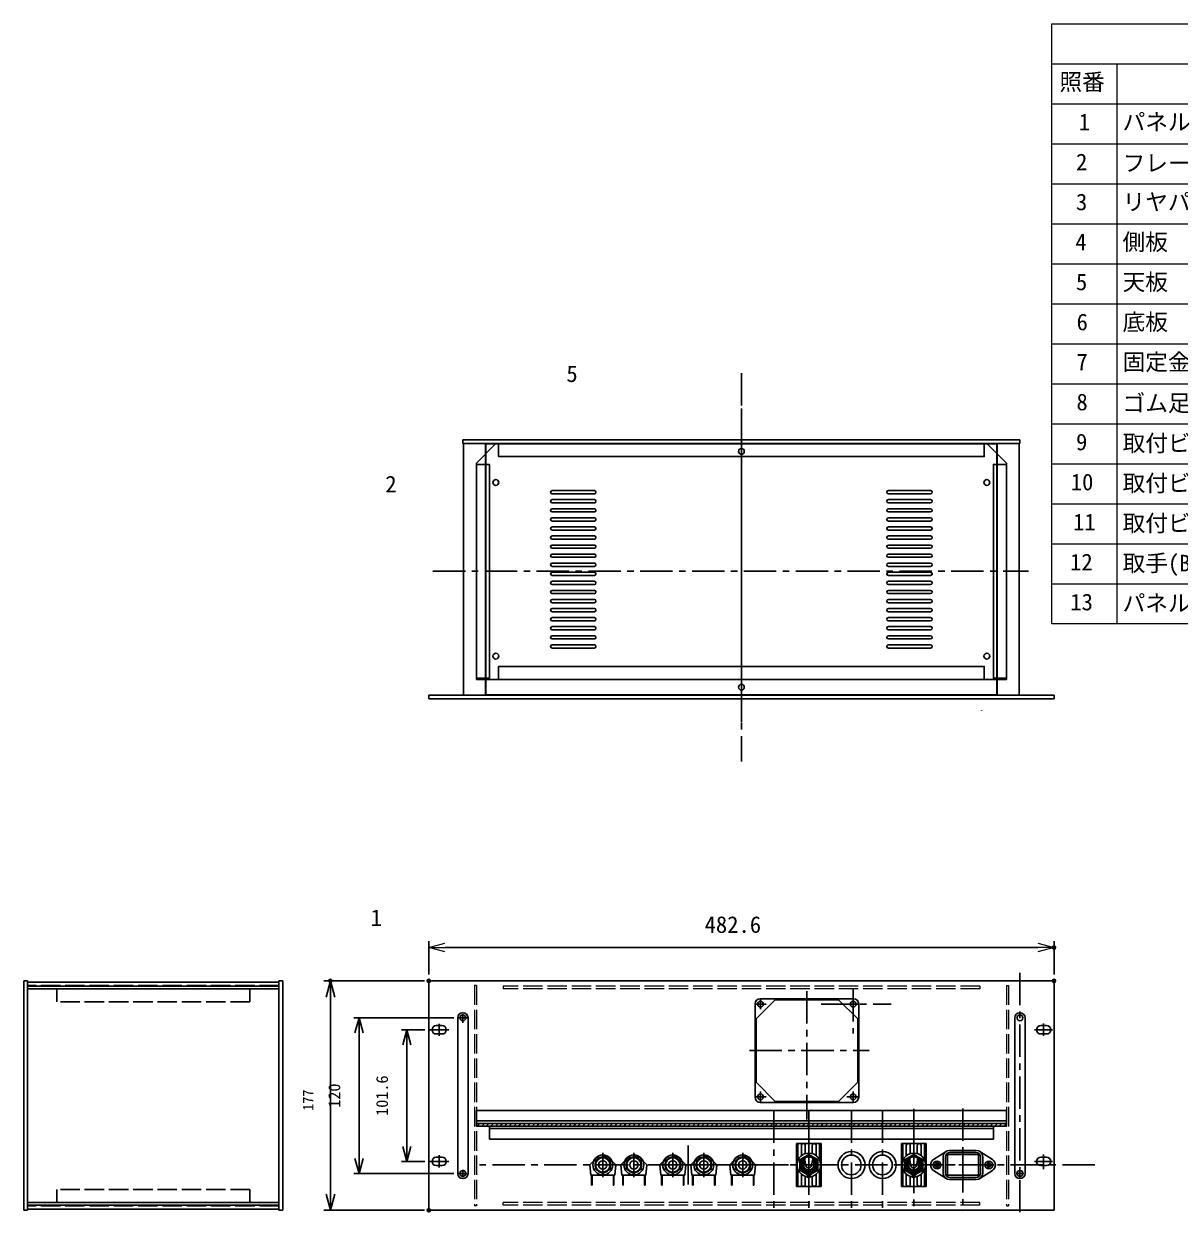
# Model space of a CAD drawing. Units: millimetres at full size, sheet at 1:5. Extents: x -1374 to 1275, y -1400 to 712.
# Drawn here: x -1027 to -135, y -217 to 700 of the extents above; entities that cross this region are included whole.
import ezdxf
from ezdxf.enums import TextEntityAlignment as Align

# ---------------------------------------------------------------- set-up
doc = ezdxf.new("R2010")
doc.units = ezdxf.units.MM
doc.header["$LTSCALE"] = 5
doc.header["$PDMODE"] = 32
doc.header["$PDSIZE"] = 2.5
for name, pattern in [('CHAIN1', [8, 5, -1, 1, -1]), ('DASHED1', [1.8, 1.2, -0.6]), ('USER3', [3.75, 3, -0.75])]:
    doc.linetypes.add(name, pattern=pattern)
doc.layers.add('0-0_0', color=7, linetype='Continuous', lineweight=18)
doc.layers.add('0-A_ﾌﾛﾝﾄﾊ_ﾈﾙ0', color=7, linetype='USER3', lineweight=18)
for name, color, linetype in [('0-1_寸法', 4, 'Continuous'), ('0-5_ﾌﾛﾝﾄﾊ_ﾈﾙ', 3, 'Continuous'), ('0-6_ﾌﾚ_ﾑ', 3, 'Continuous'), ('0-7_ﾘﾔﾊ_ﾈﾙ', 3, 'Continuous'), ('0-9_ﾌﾚ_ﾑ0', 7, 'USER3'), ('0-C_天板', 3, 'Continuous'), ('0-D_固定金具', 3, 'Continuous'), ('0-E_側板0', 7, 'USER3'), ('1-B_取手', 3, 'Continuous'), ('C-0', 3, 'Continuous'), ('C-1', 3, 'Continuous'), ('C-4', 3, 'Continuous'), ('C-C', 4, 'CHAIN1'), ('D-0', 4, 'Continuous')]:
    doc.layers.add(name, color=color, linetype=linetype)
doc.styles.add('ＭＳ ゴシック', font='')
doc.styles.get('ＭＳ ゴシック').set_extended_font_data('MS Gothic')

# ---------------------------------------------------------------- blocks, each defined once
blk = doc.blocks.new('80mmFAN1')
at = {"layer": 'C-0', "color": 4, "linetype": 'CHAIN1'}
for p, q in [((0, 45.98), (0, -53.205)), ((-35.75, 40.068), (-35.75, 31.858)), ((35.75, 40.068), (35.75, 31.858)), ((-40.068, 35.75), (-31.529, 35.75)), ((30.872, 35.75), (39.411, 35.75)), ((-44.338, 0), (47.951, 0)), ((-40.068, -35.75), (-31.529, -35.75)), ((-35.75, -31.529), (-35.75, -39.411)), ((30.872, -35.75), (39.411, -35.75)), ((35.75, -31.529), (35.75, -39.411))]:
    blk.add_line(p, q, dxfattribs=at)
at = {"layer": 'C-0'}
for p, q in [((36, 40), (-36, 40)), ((-40, -36), (-40, 36)), ((40, 36), (40, -36)), ((-39.25, -24.39), (-39.25, 24.39)), ((39.25, 24.39), (39.25, -24.39)), ((-39.25, -24.39), (-24.39, -39.25)), ((39.25, -24.39), (24.39, -39.25)), ((36, -40), (-36, -40)), ((-24.39, -39.25), (24.39, -39.25))]:
    blk.add_line(p, q, dxfattribs=at)
blk.add_lwpolyline([(39.25, 24.39), (24.39, 39.25), (-24.39, 39.25), (-39.25, 24.39)], dxfattribs=at)
for centre in [(-35.75, 35.75), (35.75, 35.75), (-35.75, -35.75), (35.75, -35.75)]:
    blk.add_circle(centre, 2.25, dxfattribs=at)
for centre, start, end in [((-36, 36), 90, 180), ((36, 36), 0, 90), ((-36, -36), 180, 270), ((36, -36), 270, 0)]:
    blk.add_arc(centre, 4, start, end, dxfattribs=at)
blk = doc.blocks.new('U184')
at = {"layer": '0-0_0', "style": 'ＭＳ ゴシック'}
blk.add_text('1', height=8.019, dxfattribs=at).set_placement((653.516, 821.25), align=Align.BOTTOM_LEFT)
blk = doc.blocks.new('U185')
at = {"layer": '0-0_0', "style": 'ＭＳ ゴシック'}
blk.add_text('パネル', height=8.019, dxfattribs=at).set_placement((674.688, 821.25), align=Align.BOTTOM_LEFT)
blk = doc.blocks.new('U189')
at = {"layer": '0-0_0', "style": 'ＭＳ ゴシック'}
blk.add_text('2', height=8.019, dxfattribs=at).set_placement((652.232, 801.951), align=Align.BOTTOM_LEFT)
blk = doc.blocks.new('U190')
at = {"layer": '0-0_0', "style": 'ＭＳ ゴシック'}
blk.add_text('フレーム(AE-303)', height=8.019, dxfattribs=at).set_placement((674.688, 801.406), align=Align.BOTTOM_LEFT)
blk = doc.blocks.new('U194')
at = {"layer": '0-0_0', "style": 'ＭＳ ゴシック'}
blk.add_text('3', height=8.019, dxfattribs=at).set_placement((652.195, 782.656), align=Align.BOTTOM_LEFT)
blk = doc.blocks.new('U195')
at = {"layer": '0-0_0', "style": 'ＭＳ ゴシック'}
blk.add_text('リヤパネル', height=8.019, dxfattribs=at).set_placement((674.688, 782.656), align=Align.BOTTOM_LEFT)
blk = doc.blocks.new('U199')
at = {"layer": '0-0_0', "style": 'ＭＳ ゴシック'}
blk.add_text('4', height=8.019, dxfattribs=at).set_placement((651.875, 763.359), align=Align.BOTTOM_LEFT)
blk = doc.blocks.new('U200')
at = {"layer": '0-0_0', "style": 'ＭＳ ゴシック'}
blk.add_text('側板', height=8.019, dxfattribs=at).set_placement((674.688, 763.359), align=Align.BOTTOM_LEFT)
blk = doc.blocks.new('U204')
at = {"layer": '0-0_0', "style": 'ＭＳ ゴシック'}
blk.add_text('5', height=8.019, dxfattribs=at).set_placement((652.195, 744.062), align=Align.BOTTOM_LEFT)
blk = doc.blocks.new('U205')
at = {"layer": '0-0_0', "style": 'ＭＳ ゴシック'}
blk.add_text('天板', height=8.019, dxfattribs=at).set_placement((674.688, 744.062), align=Align.BOTTOM_LEFT)
blk = doc.blocks.new('U209')
at = {"layer": '0-0_0', "style": 'ＭＳ ゴシック'}
blk.add_text('6', height=8.019, dxfattribs=at).set_placement((652.478, 724.766), align=Align.BOTTOM_LEFT)
blk = doc.blocks.new('U210')
at = {"layer": '0-0_0', "style": 'ＭＳ ゴシック'}
blk.add_text('底板', height=8.019, dxfattribs=at).set_placement((674.688, 724.766), align=Align.BOTTOM_LEFT)
blk = doc.blocks.new('U214')
at = {"layer": '0-0_0', "style": 'ＭＳ ゴシック'}
blk.add_text('7', height=8.019, dxfattribs=at).set_placement((652.422, 705.469), align=Align.BOTTOM_LEFT)
blk = doc.blocks.new('U215')
at = {"layer": '0-0_0', "style": 'ＭＳ ゴシック'}
blk.add_text('固定金具', height=8.019, dxfattribs=at).set_placement((674.688, 705.469), align=Align.BOTTOM_LEFT)
blk = doc.blocks.new('U219')
at = {"layer": '0-0_0', "style": 'ＭＳ ゴシック'}
blk.add_text('8', height=8.019, dxfattribs=at).set_placement((652.422, 686.172), align=Align.BOTTOM_LEFT)
blk = doc.blocks.new('U220')
at = {"layer": '0-0_0', "style": 'ＭＳ ゴシック'}
blk.add_text('ゴム足(B-P3)', height=8.019, dxfattribs=at).set_placement((674.688, 685.625), align=Align.BOTTOM_LEFT)
blk = doc.blocks.new('U224')
at = {"layer": '0-0_0', "style": 'ＭＳ ゴシック'}
blk.add_text('9', height=8.019, dxfattribs=at).set_placement((652.238, 666.875), align=Align.BOTTOM_LEFT)
blk = doc.blocks.new('U225')
at = {"layer": '0-0_0', "style": 'ＭＳ ゴシック'}
blk.add_text('取付ビス(ｻﾗM3×5)', height=8.019, dxfattribs=at).set_placement((674.688, 666.328), align=Align.BOTTOM_LEFT)
blk = doc.blocks.new('U229')
at = {"layer": '0-0_0', "style": 'ＭＳ ゴシック'}
blk.add_text('10', height=8.019, dxfattribs=at).set_placement((649.683, 647.578), align=Align.BOTTOM_LEFT)
blk = doc.blocks.new('U230')
at = {"layer": '0-0_0', "style": 'ＭＳ ゴシック'}
blk.add_text('取付ビス(ﾊﾞｲﾝﾄﾞW付M3×5)', height=8.019, dxfattribs=at).set_placement((674.688, 647.031), align=Align.BOTTOM_LEFT)
blk = doc.blocks.new('U234')
at = {"layer": '0-0_0', "style": 'ＭＳ ゴシック'}
blk.add_text('11', height=8.019, dxfattribs=at).set_placement((650.781, 628.281), align=Align.BOTTOM_LEFT)
blk = doc.blocks.new('U235')
at = {"layer": '0-0_0', "style": 'ＭＳ ゴシック'}
blk.add_text('取付ビス(ﾅﾍﾞM3×10)', height=8.019, dxfattribs=at).set_placement((674.688, 627.734), align=Align.BOTTOM_LEFT)
blk = doc.blocks.new('U239')
at = {"layer": '0-0_0', "style": 'ＭＳ ゴシック'}
blk.add_text('12', height=8.019, dxfattribs=at).set_placement((649.359, 608.982), align=Align.BOTTOM_LEFT)
blk = doc.blocks.new('U240')
at = {"layer": '0-0_0', "style": 'ＭＳ ゴシック'}
blk.add_text('取手(BH-120)別紙', height=8.019, dxfattribs=at).set_placement((674.688, 608.438), align=Align.BOTTOM_LEFT)
blk = doc.blocks.new('U244')
at = {"layer": '0-0_0', "style": 'ＭＳ ゴシック'}
blk.add_text('13', height=8.019, dxfattribs=at).set_placement((649.461, 589.688), align=Align.BOTTOM_LEFT)
blk = doc.blocks.new('U245')
at = {"layer": '0-0_0', "style": 'ＭＳ ゴシック'}
blk.add_text('パネル取付座金(Z-P8)別紙', height=8.019, dxfattribs=at).set_placement((674.688, 589.141), align=Align.BOTTOM_LEFT)
blk = doc.blocks.new('U249')
at = {"layer": '0-0_0', "style": 'ＭＳ ゴシック'}
blk.add_text('照番', height=8.019, dxfattribs=at).set_placement((644.219, 840.547), align=Align.BOTTOM_LEFT)
blk = doc.blocks.new('S54')
at = {"layer": '0-0_0', "color": 1}
for p, q in [((640.625, 855.703), (1259.375, 855.703)), ((671.875, 855.703), (671.875, 836.406)), ((640.625, 836.406), (1259.375, 836.406)), ((671.875, 836.406), (671.875, 817.109)), ((640.625, 817.109), (1259.375, 817.109)), ((671.875, 817.109), (671.875, 797.812)), ((640.625, 797.812), (1259.375, 797.812)), ((671.875, 797.812), (671.875, 778.516)), ((640.625, 778.516), (1259.375, 778.516)), ((671.875, 778.516), (671.875, 759.219)), ((640.625, 759.219), (1259.375, 759.219)), ((671.875, 759.219), (671.875, 739.922)), ((640.625, 739.922), (1259.375, 739.922)), ((671.875, 739.922), (671.875, 720.625)), ((640.625, 720.625), (1259.375, 720.625)), ((671.875, 720.625), (671.875, 701.328)), ((640.625, 701.328), (1259.375, 701.328)), ((671.875, 701.328), (671.875, 682.031)), ((640.625, 682.031), (1259.375, 682.031)), ((671.875, 682.031), (671.875, 662.734)), ((640.625, 662.734), (1259.375, 662.734)), ((671.875, 662.734), (671.875, 643.438)), ((640.625, 643.438), (1259.375, 643.438)), ((671.875, 643.438), (671.875, 624.141)), ((640.625, 624.141), (1259.375, 624.141)), ((671.875, 624.141), (671.875, 604.844)), ((640.625, 604.844), (1259.375, 604.844)), ((671.875, 604.844), (671.875, 585.547))]:
    blk.add_line(p, q, dxfattribs=at)
at = {"layer": '0-0_0'}
blk.add_lwpolyline([(640.625, 875), (1259.375, 875), (1259.375, 585.547), (640.625, 585.547)], close=True, dxfattribs=at)
for name in ['U249', 'U184', 'U185', 'U189', 'U190', 'U194', 'U195', 'U200', 'U199', 'U204', 'U205', 'U209', 'U210', 'U215', 'U214', 'U219', 'U220', 'U224', 'U225', 'U229', 'U230', 'U234', 'U235', 'U239', 'U240', 'U244', 'U245']:
    blk.add_blockref(name, (0, 0), dxfattribs=at)
blk = doc.blocks.new('U173')
at = {"layer": '0-1_寸法', "color": 7, "style": 'ＭＳ ゴシック'}
blk.add_text('1', height=8.019, dxfattribs=at).set_placement((311.911, 437.436), align=Align.BOTTOM_LEFT)
blk = doc.blocks.new('U174')
at = {"layer": '0-1_寸法', "color": 7, "style": 'ＭＳ ゴシック'}
blk.add_text('2', height=8.019, dxfattribs=at).set_placement((318.999, 646.56), align=Align.BOTTOM_LEFT)
blk = doc.blocks.new('U177')
at = {"layer": '0-1_寸法', "color": 7, "style": 'ＭＳ ゴシック'}
blk.add_text('5', height=8.019, dxfattribs=at).set_placement((406.359, 699.801), align=Align.BOTTOM_LEFT)
blk = doc.blocks.new('_OPEN30')
at = {"layer": '0-0_0'}
blk.add_line((0, 0), (-0.625, 0), dxfattribs=at)
blk.add_lwpolyline([(-0.625, 0.1675), (0, 0), (-0.625, -0.1675)], dxfattribs=at)
blk = doc.blocks.new('U155')
at = {"layer": '0-1_寸法', "color": 7, "style": 'ＭＳ ゴシック'}
blk.add_text('482.6', height=8.019, dxfattribs=at).set_placement((473.02, 434.122), align=Align.BOTTOM_LEFT)

msp = doc.modelspace()

# ---------------------------------------------------------------- linework, layer by layer
at = {"layer": '0-1_寸法'}
for p, q in [((-714.783, -33.655), (-714.783, -7.905)), ((-232.183, -33.655), (-232.183, -7.905)), ((-702.283, -12.905), (-244.683, -12.905)), ((-718.149, -38.655), (-795.783, -38.655)), ((-790.783, -38.655), (-790.783, -51.155)), ((-790.783, -203.155), (-790.783, -51.155)), ((-772.657, -67.155), (-695.59, -67.155)), ((-768.657, -67.155), (-771.763, -78.746)), ((-768.657, -187.155), (-768.657, -67.155)), ((-768.657, -67.155), (-765.551, -78.746)), ((-735.789, -76.355), (-717.907, -76.355)), ((-731.789, -76.355), (-734.895, -87.946)), ((-731.789, -177.955), (-731.789, -76.355)), ((-731.789, -76.355), (-728.684, -87.946)), ((-731.789, -177.955), (-734.895, -166.364)), ((-731.789, -177.955), (-728.684, -166.364)), ((-768.657, -187.155), (-771.763, -175.564)), ((-768.657, -187.155), (-765.551, -175.564)), ((-735.789, -177.955), (-717.907, -177.955)), ((-772.657, -187.155), (-695.556, -187.155)), ((-790.783, -215.655), (-790.783, -203.155)), ((-718.149, -215.655), (-795.783, -215.655))]:
    msp.add_line(p, q, dxfattribs=at)
at = {"layer": '0-1_寸法', "linetype": 'CHAIN1'}
for p, q in [((-688.483, -64.196), (-688.483, -70.889)), ((-706.783, -71.747), (-706.783, -81.146)), ((-691.59, -67.155), (-685.172, -67.155)), ((-240.183, -71.462), (-240.183, -81.034)), ((-713.907, -76.355), (-699.262, -76.355)), ((-233.374, -76.355), (-247.22, -76.355)), ((-706.783, -173.12), (-706.783, -182.734)), ((-240.183, -172.699), (-240.183, -183.845)), ((-713.907, -177.955), (-699.262, -177.955)), ((-247.22, -177.955), (-233.374, -177.955)), ((-691.556, -187.155), (-685.431, -187.155)), ((-688.483, -184.362), (-688.483, -190.176)), ((-261.362, -187.155), (-255.594, -187.155)), ((-258.483, -183.793), (-258.483, -190.303))]:
    msp.add_line(p, q, dxfattribs=at)
at = {"layer": '0-1_寸法'}
for points in [[(-794.133, -51.155), (-790.783, -38.655), (-787.434, -51.155)], [(-787.434, -203.155), (-790.783, -215.655), (-794.133, -203.155)]]:
    msp.add_lwpolyline(points, dxfattribs=at)
for p in [(-232.183, -12.905), (-790.783, -38.655), (-714.783, -38.655), (-714.783, -38.655), (-232.183, -38.655), (-714.783, -215.655)]:
    msp.add_point(p, dxfattribs=at)
at = {"layer": '0-5_ﾌﾛﾝﾄﾊ_ﾈﾙ'}
for p, q in [((-714.783, 179), (-714.783, 182)), ((-232.183, 182), (-714.783, 182)), ((-232.183, 179), (-714.783, 179)), ((-232.183, 179), (-232.183, 182)), ((-827.427, -38.655), (-830.427, -38.655)), ((-830.427, -38.655), (-830.427, -215.655)), ((-827.427, -38.655), (-827.427, -215.655)), ((-714.783, -38.655), (-232.183, -38.655)), ((-714.783, -38.655), (-714.783, -215.655)), ((-232.183, -38.655), (-232.183, -215.655)), ((-709.033, -73.105), (-704.533, -73.105)), ((-237.933, -73.105), (-242.433, -73.105)), ((-704.533, -79.605), (-709.033, -79.605)), ((-242.433, -79.605), (-237.933, -79.605)), ((-704.533, -174.705), (-709.033, -174.705)), ((-709.033, -181.205), (-704.533, -181.205)), ((-242.433, -174.705), (-237.933, -174.705)), ((-237.933, -181.205), (-242.433, -181.205)), ((-827.427, -215.655), (-830.427, -215.655)), ((-714.783, -215.655), (-232.183, -215.655))]:
    msp.add_line(p, q, dxfattribs=at)
for centre in [(-688.483, -67.155), (-258.483, -67.155), (-688.483, -187.155), (-258.483, -187.155)]:
    msp.add_circle(centre, 2.25, dxfattribs=at)
for centre, start, end in [((-709.033, -76.355), 90, 270), ((-704.533, -76.355), 270, 90), ((-242.433, -76.355), 90, 270), ((-237.933, -76.355), 270, 90), ((-709.033, -177.955), 90, 270), ((-704.533, -177.955), 270, 90), ((-242.433, -177.955), 90, 270), ((-237.933, -177.955), 270, 90)]:
    msp.add_arc(centre, 3.25, start, end, dxfattribs=at)
at = {"layer": '0-6_ﾌﾚ_ﾑ'}
for p, q in [((-657.983, 376), (-687.983, 376)), ((-687.983, 376), (-687.983, 182)), ((-670.983, 376), (-670.983, 182)), ((-657.983, 376), (-657.983, 375.75)), ((-288.983, 376), (-288.983, 375.75)), ((-288.983, 376), (-258.983, 376)), ((-275.983, 376), (-275.983, 182)), ((-258.983, 376), (-258.983, 182)), ((-657.983, 182), (-687.983, 182)), ((-657.983, 182), (-657.983, 182.25)), ((-288.983, 182), (-288.983, 182.25)), ((-288.983, 182), (-258.983, 182)), ((-1024.427, -39.655), (-1024.427, -42.655)), ((-1024.427, -39.655), (-830.427, -39.655)), ((-1024.427, -42.655), (-830.427, -42.655)), ((-1024.427, -44.655), (-830.427, -44.655)), ((-830.427, -39.655), (-830.427, -44.655)), ((-1024.427, -209.655), (-830.427, -209.655)), ((-830.427, -214.655), (-830.427, -209.655)), ((-1024.427, -214.655), (-1024.427, -211.655)), ((-1024.427, -211.655), (-830.427, -211.655)), ((-1024.427, -214.655), (-830.427, -214.655))]:
    msp.add_line(p, q, dxfattribs=at)
at = {"layer": '0-7_ﾘﾔﾊ_ﾈﾙ'}
for p, q in [((-688.483, 379), (-688.483, 376)), ((-258.483, 379), (-688.483, 379)), ((-258.483, 379), (-258.483, 376)), ((-258.483, 376), (-688.483, 376)), ((-1027.427, -38.655), (-1024.427, -38.655)), ((-1027.427, -38.655), (-1027.427, -215.655)), ((-1024.427, -215.655), (-1024.427, -38.655)), ((-1024.427, -44.655), (-1024.427, -209.655)), ((-1027.427, -215.655), (-1024.427, -215.655))]:
    msp.add_line(p, q, dxfattribs=at)
at = {"layer": '0-9_ﾌﾚ_ﾑ0'}
for p, q in [((-1001.927, -54.655), (-1001.927, -44.655)), ((-852.927, -54.655), (-852.927, -44.655)), ((-852.927, -54.655), (-1001.927, -54.655)), ((-1001.927, -199.655), (-1001.927, -209.655)), ((-852.927, -199.655), (-1001.927, -199.655)), ((-852.927, -199.655), (-852.927, -209.655))]:
    msp.add_line(p, q, dxfattribs=at)
at = {"layer": '0-A_ﾌﾛﾝﾄﾊ_ﾈﾙ0'}
for p, q in [((-657.483, -42.655), (-657.483, -44.655)), ((-289.483, -42.655), (-657.483, -42.655)), ((-289.483, -44.655), (-657.483, -44.655)), ((-289.483, -42.655), (-289.483, -44.655)), ((-657.483, -211.655), (-657.483, -209.655)), ((-289.483, -209.655), (-657.483, -209.655)), ((-289.483, -211.655), (-289.483, -209.655)), ((-289.483, -211.655), (-657.483, -211.655))]:
    msp.add_line(p, q, dxfattribs=at)
for points in [[(-678.083, -42.155), (-679.583, -42.155), (-679.583, -212.155)], [(-678.083, -42.155), (-678.083, -212.155), (-679.583, -212.155)], [(-268.883, -42.155), (-267.383, -42.155), (-267.383, -212.155)], [(-268.883, -42.155), (-268.883, -212.155), (-267.383, -212.155)]]:
    msp.add_lwpolyline(points, dxfattribs=at)
at = {"layer": '0-C_天板'}
for p, q in [((-670.733, 375.75), (-276.233, 375.75)), ((-670.733, 375.75), (-670.733, 182.25)), ((-276.233, 375.75), (-276.233, 182.25)), ((-586.983, 339.75), (-619.483, 339.75)), ((-359.983, 339.75), (-327.483, 339.75)), ((-586.983, 337.25), (-619.483, 337.25)), ((-586.983, 332.75), (-619.483, 332.75)), ((-586.983, 330.25), (-619.483, 330.25)), ((-359.983, 337.25), (-327.483, 337.25)), ((-359.983, 332.75), (-327.483, 332.75)), ((-359.983, 330.25), (-327.483, 330.25)), ((-586.983, 325.75), (-619.483, 325.75)), ((-586.983, 323.25), (-619.483, 323.25)), ((-359.983, 325.75), (-327.483, 325.75)), ((-359.983, 323.25), (-327.483, 323.25)), ((-586.983, 318.75), (-619.483, 318.75)), ((-586.983, 316.25), (-619.483, 316.25)), ((-359.983, 318.75), (-327.483, 318.75)), ((-359.983, 316.25), (-327.483, 316.25)), ((-586.983, 311.75), (-619.483, 311.75)), ((-586.983, 309.25), (-619.483, 309.25)), ((-586.983, 304.75), (-619.483, 304.75)), ((-359.983, 311.75), (-327.483, 311.75)), ((-359.983, 309.25), (-327.483, 309.25)), ((-359.983, 304.75), (-327.483, 304.75)), ((-586.983, 302.25), (-619.483, 302.25)), ((-586.983, 297.75), (-619.483, 297.75)), ((-586.983, 295.25), (-619.483, 295.25)), ((-359.983, 302.25), (-327.483, 302.25)), ((-359.983, 297.75), (-327.483, 297.75)), ((-359.983, 295.25), (-327.483, 295.25)), ((-586.983, 290.75), (-619.483, 290.75)), ((-586.983, 288.25), (-619.483, 288.25)), ((-359.983, 290.75), (-327.483, 290.75)), ((-359.983, 288.25), (-327.483, 288.25)), ((-586.983, 283.75), (-619.483, 283.75)), ((-586.983, 281.25), (-619.483, 281.25)), ((-586.983, 276.75), (-619.483, 276.75)), ((-359.983, 283.75), (-327.483, 283.75)), ((-359.983, 281.25), (-327.483, 281.25)), ((-359.983, 276.75), (-327.483, 276.75)), ((-586.983, 274.25), (-619.483, 274.25)), ((-586.983, 269.75), (-619.483, 269.75)), ((-586.983, 267.25), (-619.483, 267.25)), ((-359.983, 274.25), (-327.483, 274.25)), ((-359.983, 269.75), (-327.483, 269.75)), ((-359.983, 267.25), (-327.483, 267.25)), ((-586.983, 262.75), (-619.483, 262.75)), ((-586.983, 260.25), (-619.483, 260.25)), ((-359.983, 262.75), (-327.483, 262.75)), ((-359.983, 260.25), (-327.483, 260.25)), ((-586.983, 255.75), (-619.483, 255.75)), ((-586.983, 253.25), (-619.483, 253.25)), ((-586.983, 248.75), (-619.483, 248.75)), ((-359.983, 255.75), (-327.483, 255.75)), ((-359.983, 253.25), (-327.483, 253.25)), ((-359.983, 248.75), (-327.483, 248.75)), ((-586.983, 246.25), (-619.483, 246.25)), ((-586.983, 241.75), (-619.483, 241.75)), ((-586.983, 239.25), (-619.483, 239.25)), ((-359.983, 246.25), (-327.483, 246.25)), ((-359.983, 241.75), (-327.483, 241.75)), ((-359.983, 239.25), (-327.483, 239.25)), ((-586.983, 234.75), (-619.483, 234.75)), ((-586.983, 232.25), (-619.483, 232.25)), ((-359.983, 234.75), (-327.483, 234.75)), ((-359.983, 232.25), (-327.483, 232.25)), ((-586.983, 227.75), (-619.483, 227.75)), ((-586.983, 225.25), (-619.483, 225.25)), ((-586.983, 220.75), (-619.483, 220.75)), ((-359.983, 227.75), (-327.483, 227.75)), ((-359.983, 225.25), (-327.483, 225.25)), ((-359.983, 220.75), (-327.483, 220.75)), ((-586.983, 218.25), (-619.483, 218.25)), ((-359.983, 218.25), (-327.483, 218.25)), ((-670.733, 182.25), (-276.233, 182.25))]:
    msp.add_line(p, q, dxfattribs=at)
for centre in [(-473.483, 370), (-662.983, 346), (-283.983, 346), (-662.983, 212), (-283.983, 212), (-473.483, 188)]:
    msp.add_circle(centre, 2.25, dxfattribs=at)
for centre, start, end in [((-619.483, 338.5), 90, 270), ((-586.983, 338.5), 270, 90), ((-359.983, 338.5), 90, 270), ((-327.483, 338.5), 270, 90), ((-619.483, 331.5), 90, 270), ((-586.983, 331.5), 270, 90), ((-359.983, 331.5), 90, 270), ((-327.483, 331.5), 270, 90), ((-619.483, 324.5), 90, 270), ((-586.983, 324.5), 270, 90), ((-359.983, 324.5), 90, 270), ((-327.483, 324.5), 270, 90), ((-619.483, 317.5), 90, 270), ((-586.983, 317.5), 270, 90), ((-359.983, 317.5), 90, 270), ((-327.483, 317.5), 270, 90), ((-619.483, 310.5), 90, 270), ((-619.483, 303.5), 90, 270), ((-586.983, 310.5), 270, 90), ((-586.983, 303.5), 270, 90), ((-359.983, 310.5), 90, 270), ((-359.983, 303.5), 90, 270), ((-327.483, 310.5), 270, 90), ((-327.483, 303.5), 270, 90), ((-619.483, 296.5), 90, 270), ((-586.983, 296.5), 270, 90), ((-359.983, 296.5), 90, 270), ((-327.483, 296.5), 270, 90), ((-619.483, 289.5), 90, 270), ((-586.983, 289.5), 270, 90), ((-359.983, 289.5), 90, 270), ((-327.483, 289.5), 270, 90), ((-619.483, 282.5), 90, 270), ((-619.483, 275.5), 90, 270), ((-586.983, 282.5), 270, 90), ((-586.983, 275.5), 270, 90), ((-359.983, 282.5), 90, 270), ((-359.983, 275.5), 90, 270), ((-327.483, 282.5), 270, 90), ((-327.483, 275.5), 270, 90), ((-619.483, 268.5), 90, 270), ((-586.983, 268.5), 270, 90), ((-359.983, 268.5), 90, 270), ((-327.483, 268.5), 270, 90), ((-619.483, 261.5), 90, 270), ((-586.983, 261.5), 270, 90), ((-359.983, 261.5), 90, 270), ((-327.483, 261.5), 270, 90), ((-619.483, 254.5), 90, 270), ((-619.483, 247.5), 90, 270), ((-586.983, 254.5), 270, 90), ((-586.983, 247.5), 270, 90), ((-359.983, 254.5), 90, 270), ((-359.983, 247.5), 90, 270), ((-327.483, 254.5), 270, 90), ((-327.483, 247.5), 270, 90), ((-619.483, 240.5), 90, 270), ((-586.983, 240.5), 270, 90), ((-359.983, 240.5), 90, 270), ((-327.483, 240.5), 270, 90), ((-619.483, 233.5), 90, 270), ((-586.983, 233.5), 270, 90), ((-359.983, 233.5), 90, 270), ((-327.483, 233.5), 270, 90), ((-619.483, 226.5), 90, 270), ((-619.483, 219.5), 90, 270), ((-586.983, 226.5), 270, 90), ((-586.983, 219.5), 270, 90), ((-359.983, 226.5), 90, 270), ((-359.983, 219.5), 90, 270), ((-327.483, 226.5), 270, 90), ((-327.483, 219.5), 270, 90)]:
    msp.add_arc(centre, 1.25, start, end, dxfattribs=at)
at = {"layer": '0-D_固定金具'}
msp.add_line((-1024.427, -209.555), (-1024.427, -44.755), dxfattribs=at)
at = {"layer": '0-E_側板0'}
for p, q in [((-830.427, -42.155), (-1024.427, -42.155)), ((-830.427, -212.155), (-1024.427, -212.155))]:
    msp.add_line(p, q, dxfattribs=at)
at = {"layer": '1-B_取手'}
for p, q in [((-692.483, -187.155), (-692.483, -67.155)), ((-684.483, -187.155), (-684.483, -67.155)), ((-262.483, -187.155), (-262.483, -67.155)), ((-254.483, -187.155), (-254.483, -67.155))]:
    msp.add_line(p, q, dxfattribs=at)
for centre, start, end in [((-688.483, -67.155), 0, 180), ((-258.483, -67.155), 0, 180), ((-688.483, -187.155), 180, 0), ((-258.483, -187.155), 180, 0)]:
    msp.add_arc(centre, 4, start, end, dxfattribs=at)
at = {"layer": 'C-0', "color": 4, "linetype": 'CHAIN1'}
for p, q in [((-364.483, -138.655), (-364.483, -217.148)), ((-421.483, -163.572), (-421.483, -198.731)), ((-340.483, -163.572), (-340.483, -198.731))]:
    msp.add_line(p, q, dxfattribs=at)
at = {"layer": 'C-0'}
for p, q in [((-586.133, -177.393), (-580.483, -174.131)), ((-574.833, -177.393), (-580.483, -174.131)), ((-562.133, -177.393), (-556.483, -174.131)), ((-550.833, -177.393), (-556.483, -174.131)), ((-532.133, -177.393), (-526.483, -174.131)), ((-520.833, -177.393), (-526.483, -174.131)), ((-508.133, -177.393), (-502.483, -174.131)), ((-496.833, -177.393), (-502.483, -174.131)), ((-478.133, -177.393), (-472.483, -174.131)), ((-466.833, -177.393), (-472.483, -174.131)), ((-325.192, -176.452), (-315.492, -170.202)), ((-312.783, -169.405), (-292.183, -169.405)), ((-290.483, -188.655), (-290.483, -172.655)), ((-279.775, -176.452), (-289.475, -170.202)), ((-586.133, -177.393), (-586.133, -183.917)), ((-562.133, -177.393), (-562.133, -183.917)), ((-532.133, -177.393), (-532.133, -183.917)), ((-508.133, -177.393), (-508.133, -183.917)), ((-478.133, -177.393), (-478.133, -183.917)), ((-424.481, -176.907), (-423.694, -181.072)), ((-419.273, -181.072), (-418.486, -176.907)), ((-343.481, -176.907), (-342.694, -181.072)), ((-338.273, -181.072), (-337.486, -176.907)), ((-317.783, -186.905), (-317.783, -174.405)), ((-287.183, -174.405), (-287.183, -186.905)), ((-586.133, -183.917), (-580.483, -187.179)), ((-562.133, -183.917), (-556.483, -187.179)), ((-532.133, -183.917), (-526.483, -187.179)), ((-508.133, -183.917), (-502.483, -187.179)), ((-478.133, -183.917), (-472.483, -187.179)), ((-422.408, -185.555), (-422.408, -186.583)), ((-422.408, -185.555), (-420.558, -185.555)), ((-420.558, -185.555), (-420.558, -186.583)), ((-341.408, -185.555), (-341.408, -186.583)), ((-341.408, -185.555), (-339.558, -185.555)), ((-339.558, -185.555), (-339.558, -186.583)), ((-325.192, -184.858), (-315.492, -191.108)), ((-290.483, -188.655), (-314.483, -188.655)), ((-312.783, -191.905), (-292.183, -191.905)), ((-279.775, -184.858), (-289.475, -191.108))]:
    msp.add_line(p, q, dxfattribs=at)
for points in [[(-414.483, -176.614), (-421.483, -172.572), (-428.483, -176.614), (-428.483, -184.696), (-421.483, -188.738), (-414.483, -184.696)], [(-333.483, -176.614), (-340.483, -172.572), (-347.483, -176.614), (-347.483, -184.696), (-340.483, -188.738), (-333.483, -184.696)]]:
    msp.add_lwpolyline(points, close=True, dxfattribs=at)
for points in [[(-290.483, -172.655), (-314.483, -172.655), (-314.483, -188.655)], [(-574.833, -177.393), (-574.833, -183.917), (-580.483, -187.179)], [(-550.833, -177.393), (-550.833, -183.917), (-556.483, -187.179)], [(-520.833, -177.393), (-520.833, -183.917), (-526.483, -187.179)], [(-496.833, -177.393), (-496.833, -183.917), (-502.483, -187.179)], [(-466.833, -177.393), (-466.833, -183.917), (-472.483, -187.179)]]:
    msp.add_lwpolyline(points, dxfattribs=at)
for centre, radius in [((-580.483, -180.655), 7.7), ((-556.483, -180.655), 7.7), ((-526.483, -180.655), 7.7), ((-502.483, -180.655), 7.7), ((-472.483, -180.655), 7.7), ((-388.483, -180.655), 10.4), ((-364.483, -180.655), 10.4), ((-580.483, -180.655), 3.225), ((-556.483, -180.655), 3.225), ((-526.483, -180.655), 3.225), ((-502.483, -180.655), 3.225), ((-472.483, -180.655), 3.225), ((-322.483, -180.655), 3), ((-322.483, -180.655), 1.6), ((-322.483, -180.655), 1.6), ((-282.483, -180.655), 3), ((-282.483, -180.655), 1.6), ((-282.483, -180.655), 1.6)]:
    msp.add_circle(centre, radius, dxfattribs=at)
for centre, radius, start, end in [((-421.483, -180.655), 7, 105.10938, 74.89062), ((-421.483, -176.341), 3.05, 349.31305, 190.68695), ((-340.483, -180.655), 7, 105.10938, 74.89062), ((-340.483, -176.341), 3.05, 349.31305, 190.68695), ((-312.783, -174.405), 5, 90, 180), ((-292.183, -174.405), 5, 0, 90), ((-580.483, -180.655), 6, 160.33336, 199.66664), ((-580.483, -180.655), 6, 100.33336, 139.66664), ((-580.483, -180.655), 6, 40.33336, 79.66664), ((-580.483, -180.655), 6, 340.33336, 19.66664), ((-556.483, -180.655), 6, 160.33336, 199.66664), ((-556.483, -180.655), 6, 100.33336, 139.66664), ((-556.483, -180.655), 6, 40.33336, 79.66664), ((-556.483, -180.655), 6, 340.33336, 19.66664), ((-526.483, -180.655), 6, 160.33336, 199.66664), ((-526.483, -180.655), 6, 100.33336, 139.66664), ((-526.483, -180.655), 6, 40.33336, 79.66664), ((-526.483, -180.655), 6, 340.33336, 19.66664), ((-502.483, -180.655), 6, 160.33336, 199.66664), ((-502.483, -180.655), 6, 100.33336, 139.66664), ((-502.483, -180.655), 6, 40.33336, 79.66664), ((-502.483, -180.655), 6, 340.33336, 19.66664), ((-472.483, -180.655), 6, 160.33336, 199.66664), ((-472.483, -180.655), 6, 100.33336, 139.66664), ((-472.483, -180.655), 6, 40.33336, 79.66664), ((-472.483, -180.655), 6, 340.33336, 19.66664), ((-421.483, -180.655), 6, 118.92964, 61.07036), ((-421.483, -180.655), 5, 127.31891, 259.33887), ((-421.483, -180.655), 4, 134.91582, 45.08418), ((-421.483, -180.655), 2.25, 190.68695, 349.31305), ((-421.483, -180.655), 5, 280.66113, 52.68109), ((-340.483, -180.655), 6, 118.92964, 61.07036), ((-340.483, -180.655), 5, 127.31891, 259.33887), ((-340.483, -180.655), 4, 134.91582, 45.08418), ((-340.483, -180.655), 2.25, 190.68695, 349.31305), ((-340.483, -180.655), 5, 280.66113, 52.68109), ((-322.483, -180.655), 5, 122.79489, 237.20511), ((-282.483, -180.655), 5, 302.79489, 57.20511), ((-580.483, -180.655), 6, 220.33336, 259.66664), ((-580.483, -180.655), 6, 270, 319.66664), ((-556.483, -180.655), 6, 220.33336, 259.66664), ((-556.483, -180.655), 6, 270, 319.66664), ((-526.483, -180.655), 6, 220.33336, 259.66664), ((-526.483, -180.655), 6, 270, 319.66664), ((-502.483, -180.655), 6, 220.33336, 259.66664), ((-502.483, -180.655), 6, 270, 319.66664), ((-472.483, -180.655), 6, 220.33336, 259.66664), ((-472.483, -180.655), 6, 270, 319.66664), ((-312.783, -186.905), 5, 180, 270), ((-292.183, -186.905), 5, 270, 0)]:
    msp.add_arc(centre, radius, start, end, dxfattribs=at)
at = {"layer": 'C-1'}
for p, q in [((-430.983, -164.055), (-430.983, -197.255)), ((-430.983, -164.055), (-411.983, -164.055)), ((-429.833, -164.055), (-429.833, -177.037)), ((-413.133, -164.055), (-413.133, -177.037)), ((-411.983, -164.055), (-411.983, -197.255)), ((-349.983, -164.055), (-349.983, -197.255)), ((-349.983, -164.055), (-330.983, -164.055)), ((-348.833, -164.055), (-348.833, -177.037)), ((-332.133, -164.055), (-332.133, -177.037)), ((-330.983, -164.055), (-330.983, -197.255)), ((-427.183, -165.655), (-427.183, -173.561)), ((-424.183, -165.655), (-424.183, -171.965)), ((-418.783, -165.655), (-418.783, -171.965)), ((-415.783, -165.655), (-415.783, -173.561)), ((-346.183, -165.655), (-346.183, -173.561)), ((-343.183, -165.655), (-343.183, -171.965)), ((-337.783, -165.655), (-337.783, -171.965)), ((-334.783, -165.655), (-334.783, -173.561)), ((-590.483, -180.655), (-587.487, -177.454)), ((-590.483, -180.655), (-589.683, -188.555)), ((-570.512, -180.609), (-573.486, -177.443)), ((-570.483, -180.655), (-571.283, -188.555)), ((-566.483, -180.655), (-563.487, -177.454)), ((-566.483, -180.655), (-565.683, -188.555)), ((-546.512, -180.609), (-549.486, -177.443)), ((-546.483, -180.655), (-547.283, -188.555)), ((-536.483, -180.655), (-533.487, -177.454)), ((-536.483, -180.655), (-535.683, -188.555)), ((-516.512, -180.609), (-519.486, -177.443)), ((-516.483, -180.655), (-517.283, -188.555)), ((-512.483, -180.655), (-509.487, -177.454)), ((-512.483, -180.655), (-511.683, -188.555)), ((-492.512, -180.609), (-495.486, -177.443)), ((-492.483, -180.655), (-493.283, -188.555)), ((-482.483, -180.655), (-479.487, -177.454)), ((-482.483, -180.655), (-481.683, -188.555)), ((-462.512, -180.609), (-465.486, -177.443)), ((-462.483, -180.655), (-463.283, -188.555)), ((-589.683, -188.555), (-571.283, -188.555)), ((-589.133, -196.355), (-589.133, -188.555)), ((-588.733, -196.355), (-588.733, -188.555)), ((-571.833, -188.555), (-571.833, -196.355)), ((-565.683, -188.555), (-547.283, -188.555)), ((-565.133, -196.355), (-565.133, -188.555)), ((-564.733, -196.355), (-564.733, -188.555)), ((-547.833, -188.555), (-547.833, -196.355)), ((-535.683, -188.555), (-517.283, -188.555)), ((-535.133, -196.355), (-535.133, -188.555)), ((-534.733, -196.355), (-534.733, -188.555)), ((-517.833, -188.555), (-517.833, -196.355)), ((-511.683, -188.555), (-493.283, -188.555)), ((-511.133, -196.355), (-511.133, -188.555)), ((-510.733, -196.355), (-510.733, -188.555)), ((-493.833, -188.555), (-493.833, -196.355)), ((-481.683, -188.555), (-463.283, -188.555)), ((-481.133, -196.355), (-481.133, -188.555)), ((-480.733, -196.355), (-480.733, -188.555)), ((-463.833, -188.555), (-463.833, -196.355)), ((-429.833, -184.273), (-429.833, -197.255)), ((-427.183, -187.749), (-427.183, -195.655)), ((-424.183, -189.345), (-424.183, -195.655)), ((-422.883, -189.155), (-420.083, -189.155)), ((-422.883, -189.155), (-422.883, -190.155)), ((-422.883, -190.155), (-420.083, -190.155)), ((-420.083, -189.155), (-420.083, -190.155)), ((-418.783, -189.345), (-418.783, -195.655)), ((-415.783, -187.749), (-415.783, -195.655)), ((-413.133, -184.273), (-413.133, -197.255)), ((-348.833, -184.273), (-348.833, -197.255)), ((-346.183, -187.749), (-346.183, -195.655)), ((-343.183, -189.345), (-343.183, -195.655)), ((-341.883, -189.155), (-339.083, -189.155)), ((-341.883, -189.155), (-341.883, -190.155)), ((-341.883, -190.155), (-339.083, -190.155)), ((-339.083, -189.155), (-339.083, -190.155)), ((-337.783, -189.345), (-337.783, -195.655)), ((-334.783, -187.749), (-334.783, -195.655)), ((-332.133, -184.273), (-332.133, -197.255)), ((-589.133, -196.355), (-588.733, -196.355)), ((-565.133, -196.355), (-564.733, -196.355)), ((-535.133, -196.355), (-534.733, -196.355)), ((-511.133, -196.355), (-510.733, -196.355)), ((-481.133, -196.355), (-480.733, -196.355)), ((-430.983, -197.255), (-411.983, -197.255)), ((-349.983, -197.255), (-330.983, -197.255))]:
    msp.add_line(p, q, dxfattribs=at)
at = {"layer": 'C-1', "color": 4, "linetype": 'DASHED1'}
for p, q in [((-587.487, -177.454), (-585.812, -175.666)), ((-575.163, -175.657), (-573.486, -177.443)), ((-563.487, -177.454), (-561.812, -175.666)), ((-551.163, -175.657), (-549.486, -177.443)), ((-533.487, -177.454), (-531.812, -175.666)), ((-521.163, -175.657), (-519.486, -177.443)), ((-509.487, -177.454), (-507.812, -175.666)), ((-497.163, -175.657), (-495.486, -177.443)), ((-479.487, -177.454), (-477.812, -175.666)), ((-467.163, -175.657), (-465.486, -177.443))]:
    msp.add_line(p, q, dxfattribs=at)
at = {"layer": 'C-1', "color": 4}
for p, q in [((-491.248, -180.655), (-536.383, -180.655)), ((-437.248, -180.655), (-482.383, -180.655))]:
    msp.add_line(p, q, dxfattribs=at)
at = {"layer": 'C-1'}
for points in [[(-572.233, -188.555), (-572.233, -196.355), (-571.833, -196.355)], [(-548.233, -188.555), (-548.233, -196.355), (-547.833, -196.355)], [(-518.233, -188.555), (-518.233, -196.355), (-517.833, -196.355)], [(-494.233, -188.555), (-494.233, -196.355), (-493.833, -196.355)], [(-464.233, -188.555), (-464.233, -196.355), (-463.833, -196.355)]]:
    msp.add_lwpolyline(points, dxfattribs=at)
for centre, radius, start, end in [((-425.683, -165.655), 1.5, 0, 180), ((-417.283, -165.655), 1.5, 0, 180), ((-344.683, -165.655), 1.5, 0, 180), ((-336.283, -165.655), 1.5, 0, 180), ((-421.483, -180.655), 9.1, 278.84988, 261.15012), ((-340.483, -180.655), 9.1, 278.84988, 261.15012), ((-425.683, -195.655), 1.5, 180, 0), ((-417.283, -195.655), 1.5, 180, 0), ((-344.683, -195.655), 1.5, 180, 0), ((-336.283, -195.655), 1.5, 180, 0)]:
    msp.add_arc(centre, radius, start, end, dxfattribs=at)
at = {"layer": 'C-1', "color": 4, "linetype": 'DASHED1'}
for centre in [(-580.483, -180.655), (-556.483, -180.655), (-526.483, -180.655), (-502.483, -180.655), (-472.483, -180.655)]:
    msp.add_arc(centre, 7.3, 43.20672, 136.88639, dxfattribs=at)
at = {"layer": 'C-4', "color": 4, "linetype": 'CHAIN1'}
msp.add_line((-448.483, -138.655), (-448.483, -217.148), dxfattribs=at)
at = {"layer": 'C-4'}
for p, q in [((-312.483, -170.955), (-292.483, -170.955)), ((-315.983, -186.855), (-315.983, -174.455)), ((-288.983, -174.455), (-288.983, -186.855)), ((-312.483, -190.355), (-292.483, -190.355))]:
    msp.add_line(p, q, dxfattribs=at)
for centre, radius in [((-388.633, -180.655), 7.6), ((-364.633, -180.655), 7.6), ((-580.483, -180.655), 5.55), ((-556.483, -180.655), 5.55), ((-526.483, -180.655), 5.55), ((-502.483, -180.655), 5.55), ((-472.483, -180.655), 5.55), ((-421.483, -180.655), 6.25), ((-340.483, -180.655), 6.25)]:
    msp.add_circle(centre, radius, dxfattribs=at)
for centre, start, end in [((-312.483, -174.455), 90, 180), ((-292.483, -174.455), 0, 90), ((-312.483, -186.855), 180, 270), ((-292.483, -186.855), 270, 0)]:
    msp.add_arc(centre, 3.5, start, end, dxfattribs=at)
at = {"layer": 'C-C'}
for p, q in [((-258.483, -32.311), (-258.483, -217.148)), ((-387.183, -44.983), (-387.183, -79.307)), ((-411.867, -56.655), (-357.839, -56.655)), ((-340.483, -137.374), (-340.483, -217.148)), ((-302.483, -137.042), (-302.483, -217.148)), ((-421.483, -138.655), (-421.483, -217.148)), ((-388.483, -138.655), (-388.483, -217.148)), ((-421.483, -162.555), (-421.483, -198.755)), ((-340.483, -162.555), (-340.483, -198.755)), ((-580.483, -171.188), (-580.483, -190.169)), ((-556.483, -171.188), (-556.483, -190.169)), ((-526.483, -171.188), (-526.483, -190.169)), ((-502.483, -171.188), (-502.483, -190.169)), ((-502.483, -171.188), (-502.483, -190.043)), ((-472.483, -171.188), (-472.483, -190.169)), ((-302.483, -191.357), (-302.483, -170.375)), ((-200.743, -180.655), (-675.817, -180.655)), ((-536.426, -180.655), (-493.703, -180.655)), ((-482.426, -180.655), (-439.703, -180.655)), ((-421.483, -180.655), (-399.483, -180.655)), ((-349.483, -180.655), (-327.483, -180.655)), ((-278.505, -180.655), (-326.958, -180.655)), ((-322.483, -183.508), (-322.483, -178.074)), ((-282.483, -183.508), (-282.483, -178.074))]:
    msp.add_line(p, q, dxfattribs=at)
at = {"layer": 'C-C', "linetype": 'Continuous'}
msp.add_line((-514.483, -165.655), (-514.483, -195.655), dxfattribs=at)
at = {"layer": 'D-0', "linetype": 'CHAIN1'}
for p, q in [((-473.483, 430.363), (-473.483, 130.757)), ((-711.557, 277.5), (-251.759, 277.5))]:
    msp.add_line(p, q, dxfattribs=at)
at = {"layer": 'D-0', "color": 7}
msp.add_line((-473.483, 160.734), (-473.483, 402.994), dxfattribs=at)
at = {"layer": 'D-0', "color": 3}
for p, q in [((-677.983, 361), (-662.983, 376)), ((-283.983, 376), (-662.983, 376)), ((-268.983, 361), (-283.983, 376)), ((-677.983, 361), (-677.983, 194)), ((-268.983, 361), (-268.983, 194)), ((-677.983, 194), (-268.933, 194)), ((-276.362, 194), (-276.225, 194)), ((-288.233, 170), (-288.233, 169.797)), ((-678.083, -146.655), (-678.083, -138.655)), ((-678.083, -146.655), (-678.083, -148.655)), ((-678.083, -148.655), (-678.083, -150.655)), ((-268.883, -150.655), (-678.083, -150.655)), ((-268.97, -148.655), (-677.905, -148.655)), ((-667.983, -152.655), (-667.983, -150.655)), ((-667.983, -152.655), (-278.983, -152.655)), ((-667.983, -152.655), (-667.983, -160.655)), ((-278.983, -150.655), (-278.983, -160.655)), ((-278.983, -160.655), (-667.983, -160.655))]:
    msp.add_line(p, q, dxfattribs=at)
at = {"layer": 'D-0'}
for p, q in [((-677.45, -150.655), (-675.45, -148.655)), ((-673.914, -150.655), (-671.914, -148.655)), ((-670.378, -150.655), (-668.378, -148.655)), ((-666.843, -150.655), (-664.843, -148.655)), ((-663.307, -150.655), (-661.307, -148.655)), ((-659.772, -150.655), (-657.772, -148.655)), ((-656.236, -150.655), (-654.236, -148.655)), ((-652.701, -150.655), (-650.701, -148.655)), ((-649.165, -150.655), (-647.165, -148.655)), ((-645.63, -150.655), (-643.63, -148.655)), ((-642.094, -150.655), (-640.094, -148.655)), ((-638.559, -150.655), (-636.559, -148.655)), ((-635.023, -150.655), (-633.023, -148.655)), ((-631.488, -150.655), (-629.488, -148.655)), ((-627.952, -150.655), (-625.952, -148.655)), ((-624.416, -150.655), (-622.416, -148.655)), ((-620.881, -150.655), (-618.881, -148.655)), ((-617.345, -150.655), (-615.345, -148.655)), ((-613.81, -150.655), (-611.81, -148.655)), ((-610.274, -150.655), (-608.274, -148.655)), ((-606.739, -150.655), (-604.739, -148.655)), ((-603.203, -150.655), (-601.203, -148.655)), ((-599.668, -150.655), (-597.668, -148.655)), ((-596.132, -150.655), (-594.132, -148.655)), ((-592.597, -150.655), (-590.597, -148.655)), ((-589.061, -150.655), (-587.061, -148.655)), ((-585.526, -150.655), (-583.526, -148.655)), ((-581.99, -150.655), (-579.99, -148.655)), ((-578.455, -150.655), (-576.455, -148.655)), ((-574.919, -150.655), (-572.919, -148.655)), ((-571.383, -150.655), (-569.383, -148.655)), ((-567.848, -150.655), (-565.848, -148.655)), ((-564.312, -150.655), (-562.312, -148.655)), ((-560.777, -150.655), (-558.777, -148.655)), ((-557.241, -150.655), (-555.241, -148.655)), ((-553.706, -150.655), (-551.706, -148.655)), ((-550.17, -150.655), (-548.17, -148.655)), ((-546.635, -150.655), (-544.635, -148.655)), ((-543.099, -150.655), (-541.099, -148.655)), ((-539.564, -150.655), (-537.564, -148.655)), ((-536.028, -150.655), (-534.028, -148.655)), ((-532.493, -150.655), (-530.493, -148.655)), ((-528.957, -150.655), (-526.957, -148.655)), ((-525.422, -150.655), (-523.422, -148.655)), ((-521.886, -150.655), (-519.886, -148.655)), ((-518.35, -150.655), (-516.35, -148.655)), ((-514.815, -150.655), (-512.815, -148.655)), ((-511.279, -150.655), (-509.279, -148.655)), ((-507.744, -150.655), (-505.744, -148.655)), ((-504.208, -150.655), (-502.208, -148.655)), ((-500.673, -150.655), (-498.673, -148.655)), ((-497.137, -150.655), (-495.137, -148.655)), ((-493.602, -150.655), (-491.602, -148.655)), ((-490.066, -150.655), (-488.066, -148.655)), ((-486.531, -150.655), (-484.531, -148.655)), ((-482.995, -150.655), (-480.995, -148.655)), ((-479.46, -150.655), (-477.46, -148.655)), ((-475.924, -150.655), (-473.924, -148.655)), ((-472.389, -150.655), (-470.389, -148.655)), ((-468.853, -150.655), (-466.853, -148.655)), ((-465.317, -150.655), (-463.317, -148.655)), ((-461.782, -150.655), (-459.782, -148.655)), ((-458.246, -150.655), (-456.246, -148.655)), ((-454.711, -150.655), (-452.711, -148.655)), ((-451.175, -150.655), (-449.175, -148.655)), ((-447.64, -150.655), (-445.64, -148.655)), ((-444.104, -150.655), (-442.104, -148.655)), ((-440.569, -150.655), (-438.569, -148.655)), ((-437.033, -150.655), (-435.033, -148.655)), ((-433.498, -150.655), (-431.498, -148.655)), ((-429.962, -150.655), (-427.962, -148.655)), ((-426.427, -150.655), (-424.427, -148.655)), ((-422.891, -150.655), (-420.891, -148.655)), ((-419.356, -150.655), (-417.356, -148.655)), ((-415.82, -150.655), (-413.82, -148.655)), ((-412.284, -150.655), (-410.284, -148.655)), ((-408.749, -150.655), (-406.749, -148.655)), ((-405.213, -150.655), (-403.213, -148.655)), ((-401.678, -150.655), (-399.678, -148.655)), ((-398.142, -150.655), (-396.142, -148.655)), ((-394.607, -150.655), (-392.607, -148.655)), ((-391.071, -150.655), (-389.071, -148.655)), ((-387.536, -150.655), (-385.536, -148.655)), ((-384, -150.655), (-382, -148.655)), ((-380.465, -150.655), (-378.465, -148.655)), ((-376.929, -150.655), (-374.929, -148.655)), ((-373.394, -150.655), (-371.394, -148.655)), ((-369.858, -150.655), (-367.858, -148.655)), ((-366.323, -150.655), (-364.323, -148.655)), ((-362.787, -150.655), (-360.787, -148.655)), ((-359.251, -150.655), (-357.251, -148.655)), ((-355.716, -150.655), (-353.716, -148.655)), ((-352.18, -150.655), (-350.18, -148.655)), ((-348.645, -150.655), (-346.645, -148.655)), ((-345.109, -150.655), (-343.109, -148.655)), ((-341.574, -150.655), (-339.574, -148.655)), ((-338.038, -150.655), (-336.038, -148.655)), ((-334.503, -150.655), (-332.503, -148.655)), ((-330.967, -150.655), (-328.967, -148.655)), ((-327.432, -150.655), (-325.432, -148.655)), ((-323.896, -150.655), (-321.896, -148.655)), ((-320.361, -150.655), (-318.361, -148.655)), ((-316.825, -150.655), (-314.825, -148.655)), ((-313.29, -150.655), (-311.29, -148.655)), ((-309.754, -150.655), (-307.754, -148.655)), ((-306.218, -150.655), (-304.218, -148.655)), ((-302.683, -150.655), (-300.683, -148.655)), ((-299.147, -150.655), (-297.147, -148.655)), ((-295.612, -150.655), (-293.612, -148.655)), ((-292.076, -150.655), (-290.076, -148.655)), ((-288.541, -150.655), (-286.541, -148.655)), ((-285.005, -150.655), (-283.005, -148.655)), ((-281.47, -150.655), (-279.47, -148.655)), ((-277.934, -150.655), (-275.934, -148.655)), ((-274.399, -150.655), (-272.399, -148.655)), ((-270.863, -150.655), (-268.883, -148.675))]:
    msp.add_line(p, q, dxfattribs=at)
at = {"layer": 'D-0', "color": 3}
for points in [[(-660.983, 376), (-285.983, 376), (-285.983, 366), (-660.983, 366)], [(-677.983, 195), (-667.983, 195), (-667.983, 360), (-677.983, 360)], [(-268.983, 195), (-278.983, 195), (-278.983, 360), (-268.983, 360)], [(-660.983, 194), (-285.983, 194), (-285.983, 204), (-660.983, 204)]]:
    msp.add_lwpolyline(points, close=True, dxfattribs=at)
for points in [[(-678.083, -138.655), (-268.883, -138.655), (-268.883, -146.655)], [(-678.083, -146.655), (-268.883, -146.655), (-268.883, -148.655)], [(-678.083, -148.655), (-268.883, -148.655), (-268.883, -150.655)]]:
    msp.add_lwpolyline(points, dxfattribs=at)

# ---------------------------------------------------------------- block references
at = {"layer": '0-0_0', "xscale": 1.6, "yscale": 1.6}
msp.add_blockref('S54', (-1258.75, -700), dxfattribs=at)
at = {"layer": '0-1_寸法'}
for name, p, xscale, yscale in [('U177', (-1258.75, -700), 1.6, 1.6), ('U174', (-1258.75, -700), 1.6, 1.6), ('U173', (-1258.75, -700), 1.6, 1.6), ('U155', (-1258.75, -700), 1.6, 1.6), ('_OPEN30', (-232.183, -12.905), 20, 20)]:
    msp.add_blockref(name, p, dxfattribs=dict(at, xscale=xscale, yscale=yscale))
at = {"layer": '0-1_寸法', "xscale": 20, "yscale": 20, "rotation": 180}
msp.add_blockref('_OPEN30', (-714.783, -12.905), dxfattribs=at)
at = {"layer": 'C-0'}
msp.add_blockref('80mmFAN1', (-422.933, -92.405), dxfattribs=at)

# ---------------------------------------------------------------- texts
at = {"layer": '0-1_寸法', "style": 'ＭＳ ゴシック'}
for s, p in [('120', (-780.407, -136.53)), ('101.6', (-743.539, -142.78))]:
    msp.add_text(s, height=9.164, rotation=90, dxfattribs=at).set_placement(p, align=Align.BOTTOM_LEFT)
at = {"layer": '0-1_寸法', "color": 7, "style": 'ＭＳ ゴシック'}
msp.add_text('177', height=8.019, rotation=90, dxfattribs=at).set_placement((-801.565, -138.858), align=Align.BOTTOM_LEFT)

doc.saveas('drawing.dxf')
